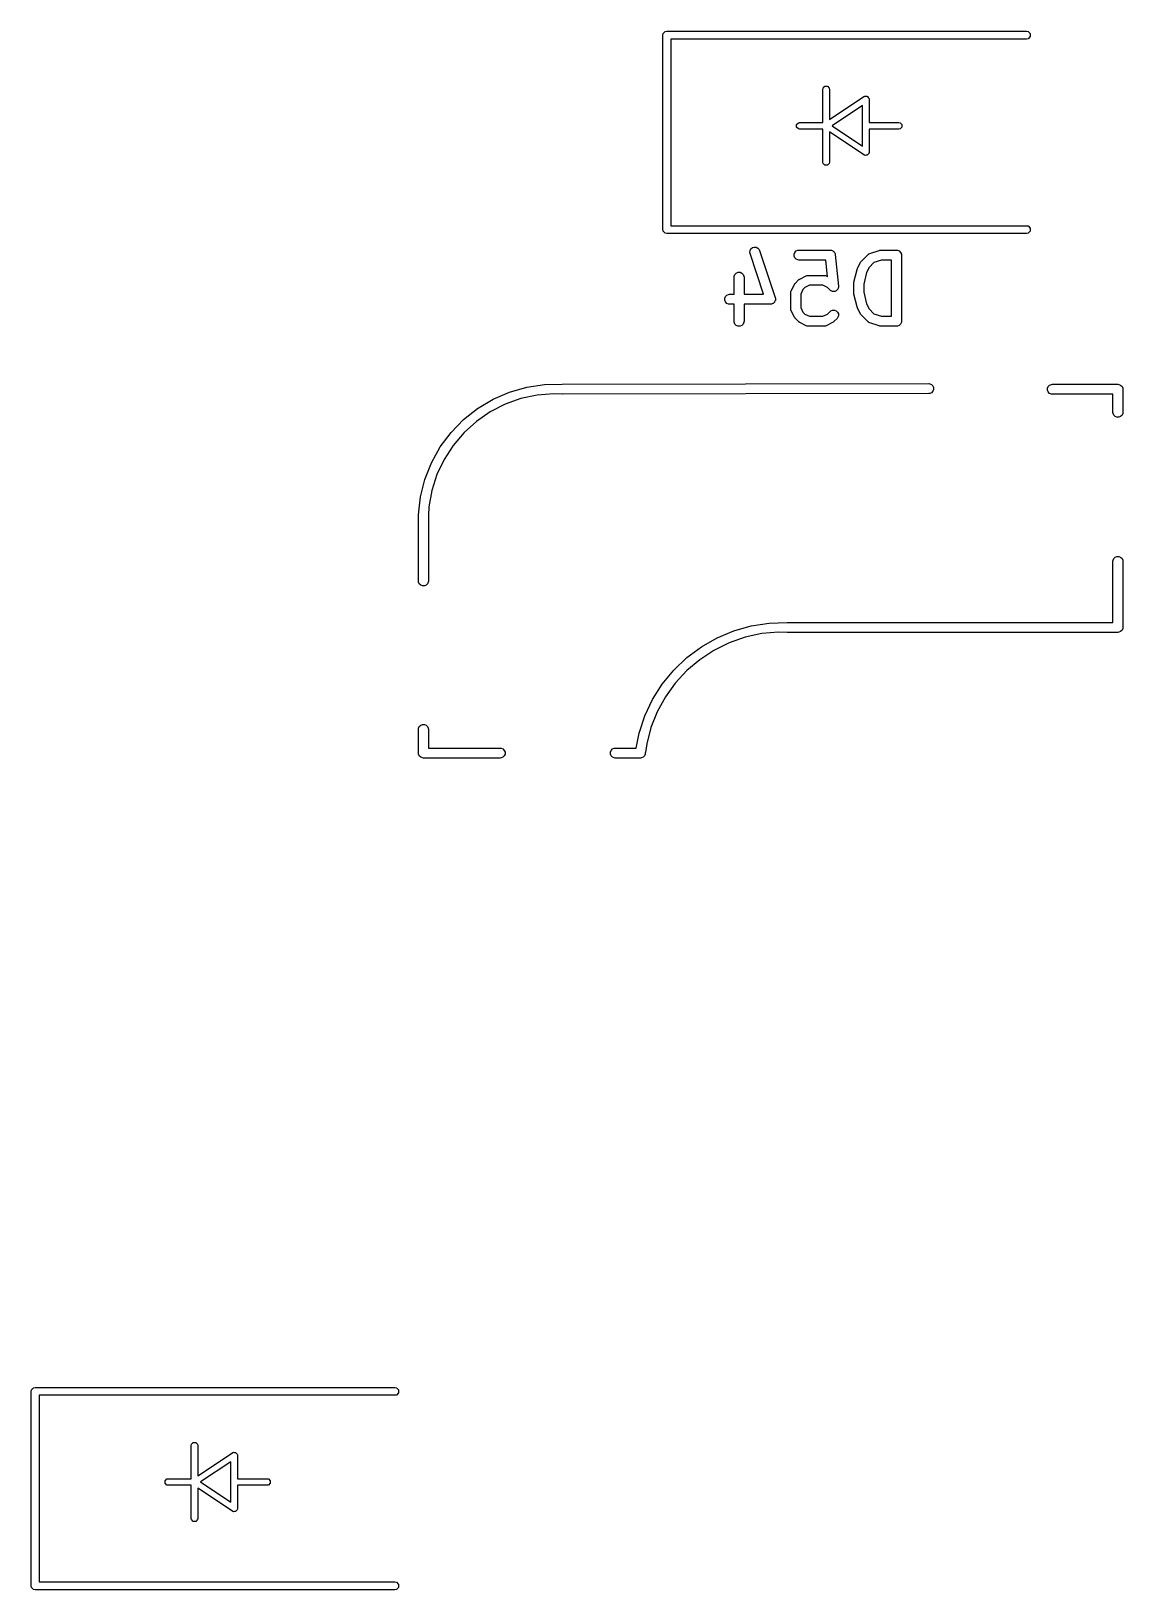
# Model space of a CAD drawing. Extents: x 2.6 to 14.1, y -9.2 to -3.9.
# Drawn here: x 12.538 to 13.187, y -6.197 to -5.269 of the extents above; entities that cross this region are included whole.
import ezdxf

# ---------------------------------------------------------------- set-up
doc = ezdxf.new("R2010")
doc.units = 0
doc.header["$MEASUREMENT"] = 0
doc.layers.add('BLACK', color=7, linetype='CONTINUOUS')

msp = doc.modelspace()

# ---------------------------------------------------------------- linework, layer by layer
at = {"layer": 'BLACK', "linetype": 'CONTINUOUS'}
for p, q in [((12.91355, -5.27149), (12.91373, -5.27058)), ((12.91355, -5.38724), (12.91355, -5.27149)), ((12.91373, -5.27058), (12.91501, -5.26931)), ((12.91501, -5.26931), (12.91591, -5.26913)), ((12.91591, -5.26913), (13.13008, -5.26913)), ((13.13008, -5.27385), (12.91827, -5.27385)), ((12.91827, -5.27385), (12.91827, -5.38487)), ((13.13008, -5.26913), (13.13099, -5.26931)), ((13.13099, -5.27367), (13.13008, -5.27385)), ((13.13099, -5.26931), (13.13227, -5.27058)), ((13.13227, -5.27239), (13.13099, -5.27367)), ((13.13227, -5.27058), (13.13227, -5.27239)), ((13.00882, -5.30377), (13.00897, -5.30302)), ((13.00882, -5.32346), (13.00882, -5.30377)), ((13.00897, -5.30302), (13.01004, -5.30195)), ((13.01004, -5.30195), (13.01154, -5.30195)), ((13.01154, -5.30195), (13.01261, -5.30302)), ((13.01261, -5.30302), (13.01276, -5.30377)), ((13.01276, -5.30377), (13.01276, -5.32175)), ((13.01276, -5.32175), (13.03332, -5.30804)), ((13.03244, -5.31336), (13.01434, -5.32543)), ((13.03244, -5.33749), (13.03244, -5.31336)), ((13.03332, -5.30804), (13.03359, -5.30793)), ((13.03359, -5.30793), (13.03366, -5.30786)), ((13.03366, -5.30786), (13.03376, -5.30786)), ((13.03376, -5.30786), (13.03403, -5.30775)), ((13.03403, -5.30775), (13.03459, -5.30786)), ((13.03459, -5.30786), (13.03517, -5.30786)), ((13.03517, -5.30786), (13.03531, -5.308)), ((13.03531, -5.308), (13.03551, -5.30804)), ((13.03551, -5.30804), (13.03583, -5.30852)), ((13.03583, -5.30852), (13.03623, -5.30892)), ((13.03623, -5.30892), (13.03629, -5.30921)), ((13.03629, -5.30921), (13.03634, -5.3093)), ((13.03634, -5.3093), (13.03633, -5.30939)), ((13.03633, -5.30939), (13.03638, -5.30968)), ((13.03638, -5.30968), (13.03638, -5.32346)), ((12.99322, -5.32467), (12.99429, -5.32361)), ((12.99429, -5.32361), (12.99504, -5.32346)), ((12.99504, -5.32346), (13.00882, -5.32346)), ((13.03638, -5.32346), (13.0541, -5.32346)), ((13.0541, -5.32346), (13.05485, -5.32361)), ((13.05485, -5.32361), (13.05592, -5.32467)), ((12.99322, -5.32618), (12.99322, -5.32467)), ((12.99429, -5.32724), (12.99322, -5.32618)), ((12.99504, -5.32739), (12.99429, -5.32724)), ((13.00882, -5.32739), (12.99504, -5.32739)), ((13.00882, -5.34708), (13.00882, -5.32739)), ((13.03332, -5.34281), (13.01276, -5.3291)), ((13.01276, -5.3291), (13.01276, -5.34708)), ((13.01434, -5.32543), (13.03244, -5.33749)), ((13.0541, -5.32739), (13.03638, -5.32739)), ((13.03638, -5.32739), (13.03638, -5.34117)), ((13.05485, -5.32724), (13.0541, -5.32739)), ((13.05592, -5.32618), (13.05485, -5.32724)), ((13.05592, -5.32467), (13.05592, -5.32618)), ((13.03583, -5.34233), (13.03551, -5.34281)), ((13.03623, -5.34193), (13.03583, -5.34233)), ((13.03629, -5.34164), (13.03623, -5.34193)), ((13.03634, -5.34156), (13.03629, -5.34164)), ((13.03638, -5.34117), (13.03633, -5.34146)), ((13.03633, -5.34146), (13.03634, -5.34156)), ((13.00897, -5.34783), (13.00882, -5.34708)), ((13.01004, -5.3489), (13.00897, -5.34783)), ((13.01154, -5.3489), (13.01004, -5.3489)), ((13.01261, -5.34783), (13.01154, -5.3489)), ((13.01276, -5.34708), (13.01261, -5.34783)), ((13.03359, -5.34292), (13.03332, -5.34281)), ((13.03366, -5.34299), (13.03359, -5.34292)), ((13.03376, -5.34299), (13.03366, -5.34299)), ((13.03403, -5.3431), (13.03376, -5.34299)), ((13.03459, -5.34299), (13.03403, -5.3431)), ((13.03517, -5.34299), (13.03459, -5.34299)), ((13.03531, -5.34285), (13.03517, -5.34299)), ((13.03551, -5.34281), (13.03531, -5.34285)), ((12.91373, -5.38814), (12.91355, -5.38724)), ((12.91501, -5.38942), (12.91373, -5.38814)), ((12.91827, -5.38487), (13.13008, -5.38487)), ((13.13008, -5.38487), (13.13099, -5.38505)), ((13.13099, -5.38505), (13.13227, -5.38633)), ((13.13227, -5.38814), (13.13099, -5.38942)), ((13.13227, -5.38633), (13.13227, -5.38814)), ((12.91591, -5.3896), (12.91501, -5.38942)), ((13.13008, -5.3896), (12.91591, -5.3896)), ((12.966, -5.3987), (12.96687, -5.39795)), ((12.96687, -5.39795), (12.96796, -5.39758)), ((12.96796, -5.39758), (12.96911, -5.39766)), ((12.96911, -5.39766), (12.97014, -5.39818)), ((12.97014, -5.39818), (12.97089, -5.39905)), ((13.13099, -5.38942), (13.13008, -5.3896)), ((12.9654, -5.40088), (12.96548, -5.39973)), ((12.96553, -5.40145), (12.9654, -5.40088)), ((12.96548, -5.39973), (12.966, -5.3987)), ((12.9736, -5.42568), (12.96553, -5.40145)), ((12.97089, -5.39905), (12.97113, -5.39958)), ((12.97113, -5.39958), (12.9805, -5.4277)), ((12.99168, -5.40181), (12.99212, -5.40075)), ((12.99168, -5.40296), (12.99168, -5.40181)), ((12.99212, -5.40403), (12.99168, -5.40296)), ((12.99212, -5.40075), (12.99293, -5.39993)), ((12.99293, -5.40484), (12.99212, -5.40403)), ((12.99293, -5.39993), (12.994, -5.39949)), ((12.994, -5.40528), (12.99293, -5.40484)), ((12.994, -5.39949), (12.99457, -5.39943)), ((12.99457, -5.40534), (12.994, -5.40528)), ((12.99457, -5.39943), (13.01332, -5.39943)), ((13.01065, -5.40534), (12.99457, -5.40534)), ((13.01163, -5.41511), (13.01065, -5.40534)), ((13.01332, -5.39943), (13.01354, -5.39945)), ((13.01354, -5.39945), (13.01361, -5.39945)), ((13.01361, -5.39945), (13.01368, -5.39947)), ((13.01368, -5.39947), (13.0139, -5.39949)), ((13.0139, -5.39949), (13.0143, -5.39966)), ((13.0143, -5.39966), (13.01471, -5.39978)), ((13.01471, -5.39978), (13.01483, -5.39987)), ((13.01483, -5.39987), (13.01496, -5.39993)), ((13.01496, -5.39993), (13.01527, -5.40024)), ((13.01527, -5.40024), (13.0156, -5.40051)), ((13.0156, -5.40051), (13.01567, -5.40064)), ((13.01567, -5.40064), (13.01578, -5.40075)), ((13.01578, -5.40075), (13.01594, -5.40114)), ((13.01594, -5.40114), (13.01615, -5.40153)), ((13.01615, -5.40153), (13.01619, -5.40174)), ((13.01619, -5.40174), (13.01622, -5.40181)), ((13.01622, -5.40181), (13.01622, -5.40188)), ((13.01622, -5.40188), (13.01626, -5.40209)), ((13.01626, -5.40209), (13.01814, -5.42084)), ((13.02943, -5.41044), (13.0313, -5.40669)), ((13.0313, -5.40669), (13.03146, -5.40644)), ((13.03146, -5.40644), (13.03149, -5.40637)), ((13.03149, -5.40637), (13.03156, -5.40629)), ((13.03156, -5.40629), (13.03161, -5.4062)), ((13.03161, -5.4062), (13.03167, -5.40615)), ((13.03167, -5.40615), (13.03186, -5.40592)), ((13.03186, -5.40592), (13.03561, -5.40217)), ((13.03561, -5.40217), (13.03605, -5.40181)), ((13.03605, -5.40181), (13.03615, -5.40177)), ((13.03615, -5.40177), (13.03623, -5.4017)), ((13.03623, -5.4017), (13.03676, -5.40146)), ((13.03929, -5.40684), (13.03637, -5.40976)), ((13.03676, -5.40146), (13.04238, -5.39959)), ((13.0438, -5.40534), (13.03929, -5.40684)), ((13.04238, -5.39959), (13.04267, -5.39952)), ((13.04267, -5.39952), (13.04274, -5.39949)), ((13.04274, -5.39949), (13.04285, -5.39948)), ((13.04285, -5.39948), (13.04295, -5.39946)), ((13.04295, -5.39946), (13.04303, -5.39946)), ((13.04303, -5.39946), (13.04332, -5.39943)), ((13.04332, -5.39943), (13.05269, -5.39943)), ((13.04974, -5.40534), (13.0438, -5.40534)), ((13.04974, -5.4388), (13.04974, -5.40534)), ((13.05269, -5.39943), (13.05327, -5.39949)), ((13.05327, -5.39949), (13.05433, -5.39993)), ((13.05433, -5.39993), (13.05515, -5.40075)), ((13.05515, -5.40075), (13.05559, -5.40181)), ((13.05559, -5.40181), (13.05565, -5.40239)), ((13.05565, -5.40239), (13.05565, -5.44176)), ((12.956, -5.41551), (12.95606, -5.41493)), ((12.956, -5.42568), (12.956, -5.41551)), ((12.95606, -5.41493), (12.9565, -5.41387)), ((12.9565, -5.41387), (12.95731, -5.41305)), ((12.95731, -5.41305), (12.95838, -5.41261)), ((12.95838, -5.41261), (12.95953, -5.41261)), ((12.95953, -5.41261), (12.96059, -5.41305)), ((12.96059, -5.41305), (12.96141, -5.41387)), ((12.96141, -5.41387), (12.96185, -5.41493)), ((12.96185, -5.41493), (12.96191, -5.41551)), ((12.96191, -5.41551), (12.96191, -5.42568)), ((12.99459, -5.41699), (12.99464, -5.41693)), ((12.99464, -5.41693), (12.99473, -5.41687)), ((12.99473, -5.41687), (12.99481, -5.4168)), ((12.99481, -5.4168), (12.99488, -5.41677)), ((12.99488, -5.41677), (12.99513, -5.41662)), ((12.99513, -5.41662), (12.99888, -5.41474)), ((12.99888, -5.41474), (12.99942, -5.41454)), ((12.99942, -5.41454), (12.99952, -5.41453)), ((12.99952, -5.41453), (12.99962, -5.41449)), ((12.99962, -5.41449), (13.0002, -5.41443)), ((13.0002, -5.41443), (13.00957, -5.41443)), ((13.00957, -5.41443), (13.01015, -5.41449)), ((13.01015, -5.41449), (13.01025, -5.41453)), ((13.01025, -5.41453), (13.01035, -5.41454)), ((13.01035, -5.41454), (13.01089, -5.41474)), ((13.01089, -5.41474), (13.01163, -5.41511)), ((13.02733, -5.41854), (13.02921, -5.41104)), ((13.02921, -5.41104), (13.02922, -5.411)), ((13.02922, -5.41098), (13.02931, -5.41074)), ((13.02922, -5.411), (13.02922, -5.41098)), ((13.02931, -5.41074), (13.0294, -5.4105)), ((13.0294, -5.4105), (13.02941, -5.41048)), ((13.02941, -5.41048), (13.02943, -5.41044)), ((13.03486, -5.41279), (13.03315, -5.41962)), ((13.03637, -5.40976), (13.03486, -5.41279)), ((12.95087, -5.42699), (12.95169, -5.42618)), ((12.95169, -5.42618), (12.95275, -5.42574)), ((12.95275, -5.42574), (12.95333, -5.42568)), ((12.95333, -5.42568), (12.956, -5.42568)), ((12.96191, -5.42568), (12.9736, -5.42568)), ((12.98975, -5.42488), (12.9898, -5.42431)), ((12.98975, -5.43426), (12.98975, -5.42488)), ((12.9898, -5.42431), (12.98984, -5.42421)), ((12.98984, -5.42421), (12.98985, -5.4241)), ((12.98985, -5.4241), (12.99006, -5.42356)), ((12.99006, -5.42356), (12.99193, -5.41981)), ((12.99193, -5.41981), (12.99209, -5.41957)), ((12.99209, -5.41957), (12.99212, -5.41949)), ((12.99212, -5.41949), (12.99219, -5.41941)), ((12.99219, -5.41941), (12.99224, -5.41932)), ((12.99224, -5.41932), (12.9923, -5.41927)), ((12.9923, -5.41927), (12.99249, -5.41905)), ((12.99249, -5.41905), (12.99436, -5.41717)), ((12.99436, -5.41717), (12.99459, -5.41699)), ((12.997, -5.42288), (12.99565, -5.42558)), ((12.99565, -5.42558), (12.99565, -5.43356)), ((12.9982, -5.42169), (12.997, -5.42288)), ((13.0009, -5.42034), (12.9982, -5.42169)), ((13.00888, -5.42034), (13.0009, -5.42034)), ((13.01157, -5.42169), (13.00888, -5.42034)), ((13.01311, -5.42322), (13.01157, -5.42169)), ((13.01356, -5.42359), (13.01311, -5.42322)), ((13.01369, -5.42365), (13.01356, -5.42359)), ((13.01381, -5.42374), (13.01369, -5.42365)), ((13.01422, -5.42387), (13.01381, -5.42374)), ((13.01462, -5.42403), (13.01422, -5.42387)), ((13.01477, -5.42403), (13.01462, -5.42403)), ((13.01491, -5.42407), (13.01477, -5.42403)), ((13.01534, -5.42403), (13.01491, -5.42407)), ((13.01577, -5.42403), (13.01534, -5.42403)), ((13.01591, -5.42397), (13.01577, -5.42403)), ((13.01606, -5.42396), (13.01591, -5.42397)), ((13.01644, -5.42375), (13.01606, -5.42396)), ((13.01684, -5.42359), (13.01644, -5.42375)), ((13.01694, -5.42348), (13.01684, -5.42359)), ((13.01707, -5.42341), (13.01694, -5.42348)), ((13.01735, -5.42308), (13.01707, -5.42341)), ((13.01765, -5.42277), (13.01735, -5.42308)), ((13.01771, -5.42264), (13.01765, -5.42277)), ((13.0178, -5.42252), (13.01771, -5.42264)), ((13.01793, -5.42211), (13.0178, -5.42252)), ((13.01809, -5.42171), (13.01793, -5.42211)), ((13.01814, -5.42142), (13.01809, -5.42156)), ((13.01809, -5.42156), (13.01809, -5.42171)), ((13.01814, -5.42084), (13.01814, -5.42142)), ((13.02724, -5.41926), (13.02725, -5.41916)), ((13.02724, -5.42488), (13.02724, -5.41926)), ((13.02725, -5.42498), (13.02724, -5.42488)), ((13.02725, -5.41912), (13.02728, -5.4189)), ((13.02725, -5.41916), (13.02725, -5.41912)), ((13.02725, -5.42503), (13.02725, -5.42498)), ((13.02728, -5.42524), (13.02725, -5.42503)), ((13.02728, -5.4189), (13.0273, -5.41868)), ((13.0273, -5.42546), (13.02728, -5.42524)), ((13.0273, -5.41868), (13.02732, -5.41864)), ((13.02732, -5.4255), (13.0273, -5.42546)), ((13.02732, -5.41864), (13.02733, -5.41854)), ((13.02733, -5.4256), (13.02732, -5.4255)), ((13.02921, -5.4331), (13.02733, -5.4256)), ((13.03315, -5.41962), (13.03315, -5.42452)), ((13.03315, -5.42452), (13.03486, -5.43135)), ((12.95043, -5.42806), (12.95087, -5.42699)), ((12.95043, -5.42921), (12.95043, -5.42806)), ((12.95087, -5.43027), (12.95043, -5.42921)), ((12.95169, -5.43109), (12.95087, -5.43027)), ((12.95275, -5.43153), (12.95169, -5.43109)), ((12.95333, -5.43159), (12.95275, -5.43153)), ((12.956, -5.43159), (12.95333, -5.43159)), ((12.956, -5.44176), (12.956, -5.43159)), ((12.9777, -5.43159), (12.96191, -5.43159)), ((12.96191, -5.43159), (12.96191, -5.44176)), ((12.97799, -5.43156), (12.9777, -5.43159)), ((12.97807, -5.43156), (12.97799, -5.43156)), ((12.97813, -5.43154), (12.97807, -5.43156)), ((12.97828, -5.43153), (12.97813, -5.43154)), ((12.97872, -5.43135), (12.97828, -5.43153)), ((12.97916, -5.4312), (12.97872, -5.43135)), ((12.97924, -5.43113), (12.97916, -5.4312)), ((12.97934, -5.43109), (12.97924, -5.43113)), ((12.97968, -5.43075), (12.97934, -5.43109)), ((12.98003, -5.43044), (12.97968, -5.43075)), ((12.98008, -5.43035), (12.98003, -5.43044)), ((12.98016, -5.43027), (12.98008, -5.43035)), ((12.98034, -5.42984), (12.98016, -5.43027)), ((12.98055, -5.42941), (12.98034, -5.42984)), ((12.9805, -5.4277), (12.98057, -5.42799)), ((12.98056, -5.42931), (12.98055, -5.42941)), ((12.9806, -5.42921), (12.98056, -5.42931)), ((12.98057, -5.42799), (12.9806, -5.42806)), ((12.9806, -5.42806), (12.9806, -5.42812)), ((12.9806, -5.42812), (12.98063, -5.42826)), ((12.98063, -5.42826), (12.9806, -5.42874)), ((12.9806, -5.42874), (12.9806, -5.42921)), ((12.9898, -5.43483), (12.98975, -5.43426)), ((12.98984, -5.43493), (12.9898, -5.43483)), ((12.98985, -5.43504), (12.98984, -5.43493)), ((12.99006, -5.43558), (12.98985, -5.43504)), ((12.99565, -5.43356), (12.997, -5.43626)), ((13.01356, -5.43555), (13.01462, -5.43511)), ((13.01462, -5.43511), (13.01577, -5.43511)), ((13.01577, -5.43511), (13.01684, -5.43555)), ((13.02922, -5.43314), (13.02921, -5.4331)), ((13.02922, -5.43316), (13.02922, -5.43314)), ((13.02931, -5.4334), (13.02922, -5.43316)), ((13.0294, -5.43364), (13.02931, -5.4334)), ((13.02941, -5.43366), (13.0294, -5.43364)), ((13.02943, -5.4337), (13.02941, -5.43366)), ((13.0313, -5.43745), (13.02943, -5.4337)), ((13.03486, -5.43135), (13.03637, -5.43438)), ((13.03637, -5.43438), (13.03929, -5.4373)), ((12.95606, -5.44233), (12.956, -5.44176)), ((12.9565, -5.4434), (12.95606, -5.44233)), ((12.95731, -5.44421), (12.9565, -5.4434)), ((12.95838, -5.44465), (12.95731, -5.44421)), ((12.95953, -5.44465), (12.95838, -5.44465)), ((12.96059, -5.44421), (12.95953, -5.44465)), ((12.96141, -5.4434), (12.96059, -5.44421)), ((12.96185, -5.44233), (12.96141, -5.4434)), ((12.96191, -5.44176), (12.96185, -5.44233)), ((12.99193, -5.43933), (12.99006, -5.43558)), ((12.99209, -5.43958), (12.99193, -5.43933)), ((12.99212, -5.43965), (12.99209, -5.43958)), ((12.99219, -5.43973), (12.99212, -5.43965)), ((12.99224, -5.43982), (12.99219, -5.43973)), ((12.9923, -5.43987), (12.99224, -5.43982)), ((12.99249, -5.44009), (12.9923, -5.43987)), ((12.99436, -5.44197), (12.99249, -5.44009)), ((12.99459, -5.44216), (12.99436, -5.44197)), ((12.99464, -5.44221), (12.99459, -5.44216)), ((12.99473, -5.44227), (12.99464, -5.44221)), ((12.99481, -5.44234), (12.99473, -5.44227)), ((12.99488, -5.44237), (12.99481, -5.44234)), ((12.99513, -5.44252), (12.99488, -5.44237)), ((12.99888, -5.4444), (12.99513, -5.44252)), ((12.997, -5.43626), (12.9982, -5.43746)), ((12.9982, -5.43746), (13.0009, -5.4388)), ((12.99942, -5.4446), (12.99888, -5.4444)), ((12.99952, -5.44461), (12.99942, -5.4446)), ((12.99962, -5.44465), (12.99952, -5.44461)), ((13.0002, -5.44471), (12.99962, -5.44465)), ((13.00957, -5.44471), (13.0002, -5.44471)), ((13.0009, -5.4388), (13.00888, -5.4388)), ((13.00888, -5.4388), (13.01157, -5.43746)), ((13.01015, -5.44465), (13.00957, -5.44471)), ((13.01025, -5.44461), (13.01015, -5.44465)), ((13.01035, -5.4446), (13.01025, -5.44461)), ((13.01089, -5.4444), (13.01035, -5.4446)), ((13.01464, -5.44252), (13.01089, -5.4444)), ((13.01157, -5.43746), (13.01311, -5.43592)), ((13.01311, -5.43592), (13.01356, -5.43555)), ((13.01489, -5.44237), (13.01464, -5.44252)), ((13.01496, -5.44234), (13.01489, -5.44237)), ((13.01504, -5.44227), (13.01496, -5.44234)), ((13.01513, -5.44221), (13.01504, -5.44227)), ((13.01518, -5.44216), (13.01513, -5.44221)), ((13.01541, -5.44197), (13.01518, -5.44216)), ((13.01728, -5.44009), (13.01541, -5.44197)), ((13.01684, -5.43555), (13.01765, -5.43637)), ((13.01765, -5.43965), (13.01728, -5.44009)), ((13.01765, -5.43637), (13.01809, -5.43743)), ((13.01809, -5.43858), (13.01765, -5.43965)), ((13.01809, -5.43743), (13.01809, -5.43858)), ((13.03146, -5.4377), (13.0313, -5.43745)), ((13.03149, -5.43777), (13.03146, -5.4377)), ((13.03156, -5.43785), (13.03149, -5.43777)), ((13.03161, -5.43794), (13.03156, -5.43785)), ((13.03167, -5.43799), (13.03161, -5.43794)), ((13.03186, -5.43822), (13.03167, -5.43799)), ((13.03561, -5.44197), (13.03186, -5.43822)), ((13.03605, -5.44234), (13.03561, -5.44197)), ((13.03615, -5.44238), (13.03605, -5.44234)), ((13.03623, -5.44245), (13.03615, -5.44238)), ((13.03676, -5.44268), (13.03623, -5.44245)), ((13.04238, -5.44456), (13.03676, -5.44268)), ((13.03929, -5.4373), (13.0438, -5.4388)), ((13.04267, -5.44462), (13.04238, -5.44456)), ((13.04274, -5.44465), (13.04267, -5.44462)), ((13.04285, -5.44466), (13.04274, -5.44465)), ((13.04295, -5.44469), (13.04285, -5.44466)), ((13.04303, -5.44468), (13.04295, -5.44469)), ((13.04332, -5.44471), (13.04303, -5.44468)), ((13.05269, -5.44471), (13.04332, -5.44471)), ((13.0438, -5.4388), (13.04974, -5.4388)), ((13.05327, -5.44465), (13.05269, -5.44471)), ((13.05433, -5.44421), (13.05327, -5.44465)), ((13.05515, -5.4434), (13.05433, -5.44421)), ((13.05559, -5.44233), (13.05515, -5.4434)), ((13.05565, -5.44176), (13.05559, -5.44233)), ((12.82234, -5.48392), (12.83263, -5.48099)), ((12.83263, -5.48099), (12.84321, -5.47943)), ((12.84321, -5.47943), (12.85369, -5.47927)), ((12.85369, -5.47927), (12.85376, -5.47926)), ((12.85376, -5.47926), (13.07187, -5.47887)), ((13.07187, -5.47887), (13.07244, -5.47892)), ((13.07244, -5.47892), (13.07351, -5.47936)), ((13.07351, -5.47936), (13.07433, -5.48017)), ((13.07433, -5.48017), (13.07477, -5.48124)), ((13.07477, -5.48124), (13.07477, -5.48239)), ((13.1426, -5.48164), (13.14304, -5.48057)), ((13.1426, -5.48279), (13.1426, -5.48164)), ((13.14304, -5.48057), (13.14386, -5.47976)), ((13.14386, -5.47976), (13.14492, -5.47932)), ((13.14492, -5.47932), (13.1455, -5.47926)), ((13.1455, -5.47926), (13.18447, -5.47926)), ((13.18447, -5.47926), (13.18505, -5.47932)), ((13.18505, -5.47932), (13.18611, -5.47976)), ((13.18611, -5.47976), (13.18693, -5.48057)), ((13.18693, -5.48057), (13.18737, -5.48164)), ((13.18737, -5.48164), (13.18743, -5.48221)), ((12.80334, -5.49366), (12.81252, -5.48817)), ((12.81252, -5.48817), (12.82234, -5.48392)), ((12.82901, -5.48781), (12.81964, -5.49115)), ((12.83873, -5.48572), (12.82901, -5.48781)), ((12.84865, -5.48491), (12.83873, -5.48572)), ((12.85362, -5.48516), (12.84865, -5.48491)), ((12.85365, -5.48515), (12.85362, -5.48516)), ((12.85362, -5.48516), (12.85362, -5.48516)), ((12.85377, -5.48517), (12.85365, -5.48515)), ((13.07188, -5.48477), (12.85377, -5.48517)), ((13.07246, -5.48471), (13.07188, -5.48477)), ((13.07352, -5.48427), (13.07246, -5.48471)), ((13.07433, -5.48345), (13.07352, -5.48427)), ((13.07477, -5.48239), (13.07433, -5.48345)), ((13.14304, -5.48385), (13.1426, -5.48279)), ((13.14386, -5.48467), (13.14304, -5.48385)), ((13.14492, -5.48511), (13.14386, -5.48467)), ((13.1455, -5.48517), (13.14492, -5.48511)), ((13.18152, -5.48517), (13.1455, -5.48517)), ((13.18152, -5.49599), (13.18152, -5.48517)), ((13.18743, -5.48221), (13.18743, -5.49599)), ((12.7875, -5.50798), (12.79495, -5.5003)), ((12.79495, -5.5003), (12.80334, -5.49366)), ((12.81079, -5.49569), (12.8026, -5.50134)), ((12.81964, -5.49115), (12.81079, -5.49569)), ((13.18158, -5.49657), (13.18152, -5.49599)), ((13.18202, -5.49763), (13.18158, -5.49657)), ((13.18283, -5.49845), (13.18202, -5.49763)), ((13.1839, -5.49889), (13.18283, -5.49845)), ((13.18505, -5.49889), (13.1839, -5.49889)), ((13.18611, -5.49845), (13.18505, -5.49889)), ((13.18693, -5.49763), (13.18611, -5.49845)), ((13.18737, -5.49657), (13.18693, -5.49763)), ((13.18743, -5.49599), (13.18737, -5.49657)), ((12.78112, -5.51657), (12.7875, -5.50798)), ((12.79523, -5.50802), (12.78878, -5.5156)), ((12.8026, -5.50134), (12.79523, -5.50802)), ((12.77592, -5.52592), (12.78112, -5.51657)), ((12.78878, -5.5156), (12.78339, -5.52395)), ((12.77198, -5.53586), (12.77592, -5.52592)), ((12.78339, -5.52395), (12.77912, -5.53294)), ((12.76937, -5.54624), (12.77198, -5.53586)), ((12.77912, -5.53294), (12.77607, -5.54241)), ((12.76814, -5.55687), (12.76937, -5.54624)), ((12.77607, -5.54241), (12.77428, -5.5522)), ((12.77428, -5.5522), (12.77404, -5.55709)), ((12.76813, -5.55702), (12.76815, -5.5569)), ((12.76813, -5.59639), (12.76813, -5.55702)), ((12.76815, -5.5569), (12.76814, -5.55687)), ((12.77404, -5.55709), (12.77404, -5.59639)), ((13.18158, -5.584), (13.18202, -5.58293)), ((13.18202, -5.58293), (13.18283, -5.58212)), ((13.18283, -5.58212), (13.1839, -5.58168)), ((13.1839, -5.58168), (13.18505, -5.58168)), ((13.18505, -5.58168), (13.18611, -5.58212)), ((13.18611, -5.58212), (13.18693, -5.58293)), ((13.18693, -5.58293), (13.18737, -5.584)), ((13.18152, -5.58457), (13.18158, -5.584)), ((13.18152, -5.62099), (13.18152, -5.58457)), ((13.18737, -5.584), (13.18743, -5.58457)), ((13.18743, -5.58457), (13.18743, -5.62394)), ((12.76819, -5.59696), (12.76813, -5.59639)), ((12.76863, -5.59803), (12.76819, -5.59696)), ((12.76945, -5.59884), (12.76863, -5.59803)), ((12.77051, -5.59928), (12.76945, -5.59884)), ((12.77166, -5.59928), (12.77051, -5.59928)), ((12.77273, -5.59884), (12.77166, -5.59928)), ((12.77354, -5.59803), (12.77273, -5.59884)), ((12.77398, -5.59696), (12.77354, -5.59803)), ((12.77404, -5.59639), (12.77398, -5.59696)), ((12.97692, -5.62133), (12.98756, -5.621)), ((12.98756, -5.621), (12.98762, -5.62099)), ((12.98762, -5.62099), (13.18152, -5.62099)), ((12.93654, -5.63546), (12.94591, -5.6301)), ((12.94591, -5.6301), (12.95586, -5.62592)), ((12.96257, -5.62982), (12.95305, -5.63315)), ((12.95586, -5.62592), (12.96625, -5.62298)), ((12.97244, -5.62767), (12.96257, -5.62982)), ((12.96625, -5.62298), (12.97692, -5.62133)), ((12.98249, -5.62674), (12.97244, -5.62767)), ((12.98753, -5.6269), (12.98249, -5.62674)), ((12.98755, -5.62689), (12.98753, -5.6269)), ((12.98753, -5.6269), (12.98753, -5.6269)), ((12.98762, -5.6269), (12.98755, -5.62689)), ((13.18447, -5.6269), (12.98762, -5.6269)), ((13.18505, -5.62684), (13.18447, -5.6269)), ((13.18611, -5.6264), (13.18505, -5.62684)), ((13.18693, -5.62559), (13.18611, -5.6264)), ((13.18737, -5.62452), (13.18693, -5.62559)), ((13.18743, -5.62394), (13.18737, -5.62452)), ((12.92789, -5.64192), (12.93654, -5.63546)), ((12.944, -5.63762), (12.93556, -5.64316)), ((12.95305, -5.63315), (12.944, -5.63762)), ((12.9201, -5.64939), (12.92789, -5.64192)), ((12.93556, -5.64316), (12.92786, -5.64969)), ((12.90751, -5.66689), (12.91327, -5.65776)), ((12.91327, -5.65776), (12.9201, -5.64939)), ((12.92101, -5.65711), (12.91512, -5.6653)), ((12.92786, -5.64969), (12.92101, -5.65711)), ((12.90291, -5.67666), (12.90751, -5.66689)), ((12.91512, -5.6653), (12.91027, -5.67416)), ((12.89954, -5.68692), (12.90291, -5.67666)), ((12.91027, -5.67416), (12.90653, -5.68353)), ((12.76813, -5.68457), (12.76819, -5.684)), ((12.76813, -5.69875), (12.76813, -5.68457)), ((12.76819, -5.684), (12.76863, -5.68293)), ((12.76863, -5.68293), (12.76945, -5.68212)), ((12.76945, -5.68212), (12.77051, -5.68168)), ((12.77051, -5.68168), (12.77166, -5.68168)), ((12.77166, -5.68168), (12.77273, -5.68212)), ((12.77273, -5.68212), (12.77354, -5.68293)), ((12.77354, -5.68293), (12.77398, -5.684)), ((12.77398, -5.684), (12.77404, -5.68457)), ((12.77404, -5.68457), (12.77404, -5.6958)), ((12.90653, -5.68353), (12.90397, -5.6933)), ((12.89778, -5.6958), (12.89954, -5.68692)), ((12.90397, -5.6933), (12.90329, -5.6983)), ((12.76819, -5.69932), (12.76813, -5.69875)), ((12.76863, -5.70039), (12.76819, -5.69932)), ((12.76945, -5.7012), (12.76863, -5.70039)), ((12.77051, -5.70164), (12.76945, -5.7012)), ((12.77109, -5.7017), (12.77051, -5.70164)), ((12.81676, -5.7017), (12.77109, -5.7017)), ((12.77404, -5.6958), (12.81676, -5.6958)), ((12.81676, -5.6958), (12.81733, -5.69585)), ((12.81733, -5.70164), (12.81676, -5.7017)), ((12.81733, -5.69585), (12.8184, -5.69629)), ((12.8184, -5.7012), (12.81733, -5.70164)), ((12.8184, -5.69629), (12.81921, -5.69711)), ((12.81921, -5.70039), (12.8184, -5.7012)), ((12.81921, -5.69711), (12.81965, -5.69817)), ((12.81965, -5.69932), (12.81921, -5.70039)), ((12.81965, -5.69817), (12.81965, -5.69932)), ((12.88236, -5.69817), (12.8828, -5.69711)), ((12.88236, -5.69932), (12.88236, -5.69817)), ((12.8828, -5.70039), (12.88236, -5.69932)), ((12.8828, -5.69711), (12.88362, -5.69629)), ((12.88362, -5.7012), (12.8828, -5.70039)), ((12.88362, -5.69629), (12.88468, -5.69585)), ((12.88468, -5.70164), (12.88362, -5.7012)), ((12.88468, -5.69585), (12.88526, -5.6958)), ((12.88526, -5.7017), (12.88468, -5.70164)), ((12.88526, -5.6958), (12.89778, -5.6958)), ((12.90022, -5.7017), (12.88526, -5.7017)), ((12.9008, -5.70164), (12.90022, -5.7017)), ((12.90186, -5.7012), (12.9008, -5.70164)), ((12.90268, -5.70039), (12.90186, -5.7012)), ((12.90312, -5.69932), (12.90268, -5.70039)), ((12.90329, -5.6983), (12.90312, -5.69866)), ((12.90312, -5.69866), (12.90312, -5.69932)), ((12.53756, -6.07857), (12.53774, -6.07767)), ((12.53756, -6.19432), (12.53756, -6.07857)), ((12.53774, -6.07767), (12.53902, -6.07639)), ((12.53902, -6.07639), (12.53993, -6.07621)), ((12.53993, -6.07621), (12.7541, -6.07621)), ((12.7541, -6.08094), (12.54229, -6.08094)), ((12.54229, -6.08094), (12.54229, -6.19196)), ((12.7541, -6.07621), (12.755, -6.07639)), ((12.755, -6.08076), (12.7541, -6.08094)), ((12.755, -6.07639), (12.75628, -6.07767)), ((12.75628, -6.07948), (12.755, -6.08076)), ((12.75628, -6.07767), (12.75628, -6.07948)), ((12.63284, -6.11086), (12.63299, -6.1101)), ((12.63284, -6.13054), (12.63284, -6.11086)), ((12.63299, -6.1101), (12.63405, -6.10904)), ((12.63405, -6.10904), (12.63556, -6.10904)), ((12.63556, -6.10904), (12.63663, -6.1101)), ((12.63663, -6.1101), (12.63678, -6.11086)), ((12.63678, -6.11086), (12.63678, -6.12883)), ((12.63678, -6.12883), (12.65734, -6.11513)), ((12.65646, -6.12044), (12.63836, -6.13251)), ((12.65646, -6.14458), (12.65646, -6.12044)), ((12.65734, -6.11513), (12.65761, -6.11501)), ((12.65761, -6.11501), (12.65768, -6.11495)), ((12.65768, -6.11495), (12.65777, -6.11495)), ((12.65777, -6.11495), (12.65805, -6.11483)), ((12.65805, -6.11483), (12.65861, -6.11495)), ((12.65861, -6.11495), (12.65918, -6.11495)), ((12.65918, -6.11495), (12.65933, -6.11509)), ((12.65933, -6.11509), (12.65952, -6.11513)), ((12.65952, -6.11513), (12.65984, -6.11561)), ((12.65984, -6.11561), (12.66025, -6.11601)), ((12.66025, -6.11601), (12.66031, -6.1163)), ((12.66031, -6.1163), (12.66036, -6.11638)), ((12.66036, -6.11638), (12.66034, -6.11648)), ((12.66034, -6.11648), (12.6604, -6.11676)), ((12.6604, -6.11676), (12.6604, -6.13054)), ((12.61724, -6.13176), (12.61831, -6.13069)), ((12.61831, -6.13069), (12.61906, -6.13054)), ((12.61906, -6.13054), (12.63284, -6.13054)), ((12.6604, -6.13054), (12.67811, -6.13054)), ((12.67811, -6.13054), (12.67887, -6.13069)), ((12.67887, -6.13069), (12.67993, -6.13176)), ((12.61724, -6.13327), (12.61724, -6.13176)), ((12.61831, -6.13433), (12.61724, -6.13327)), ((12.61906, -6.13448), (12.61831, -6.13433)), ((12.63284, -6.13448), (12.61906, -6.13448)), ((12.63284, -6.15417), (12.63284, -6.13448)), ((12.65734, -6.1499), (12.63678, -6.13619)), ((12.63678, -6.13619), (12.63678, -6.15417)), ((12.63836, -6.13251), (12.65646, -6.14458)), ((12.67811, -6.13448), (12.6604, -6.13448)), ((12.6604, -6.13448), (12.6604, -6.14826)), ((12.67887, -6.13433), (12.67811, -6.13448)), ((12.67993, -6.13327), (12.67887, -6.13433)), ((12.67993, -6.13176), (12.67993, -6.13327)), ((12.65984, -6.14942), (12.65952, -6.1499)), ((12.66025, -6.14901), (12.65984, -6.14942)), ((12.66031, -6.14872), (12.66025, -6.14901)), ((12.66036, -6.14864), (12.66031, -6.14872)), ((12.6604, -6.14826), (12.66034, -6.14855)), ((12.66034, -6.14855), (12.66036, -6.14864)), ((12.63299, -6.15492), (12.63284, -6.15417)), ((12.63405, -6.15598), (12.63299, -6.15492)), ((12.63556, -6.15598), (12.63405, -6.15598)), ((12.63663, -6.15492), (12.63556, -6.15598)), ((12.63678, -6.15417), (12.63663, -6.15492)), ((12.65761, -6.15001), (12.65734, -6.1499)), ((12.65768, -6.15008), (12.65761, -6.15001)), ((12.65777, -6.15008), (12.65768, -6.15008)), ((12.65805, -6.15019), (12.65777, -6.15008)), ((12.65861, -6.15008), (12.65805, -6.15019)), ((12.65918, -6.15008), (12.65861, -6.15008)), ((12.65933, -6.14994), (12.65918, -6.15008)), ((12.65952, -6.1499), (12.65933, -6.14994)), ((12.53774, -6.19523), (12.53756, -6.19432)), ((12.53902, -6.19651), (12.53774, -6.19523)), ((12.54229, -6.19196), (12.7541, -6.19196)), ((12.7541, -6.19196), (12.755, -6.19214)), ((12.755, -6.19214), (12.75628, -6.19342)), ((12.75628, -6.19523), (12.755, -6.19651)), ((12.75628, -6.19342), (12.75628, -6.19523)), ((12.53993, -6.19669), (12.53902, -6.19651)), ((12.7541, -6.19669), (12.53993, -6.19669)), ((12.755, -6.19651), (12.7541, -6.19669))]:
    msp.add_line(p, q, dxfattribs=at)

doc.saveas('drawing.dxf')
